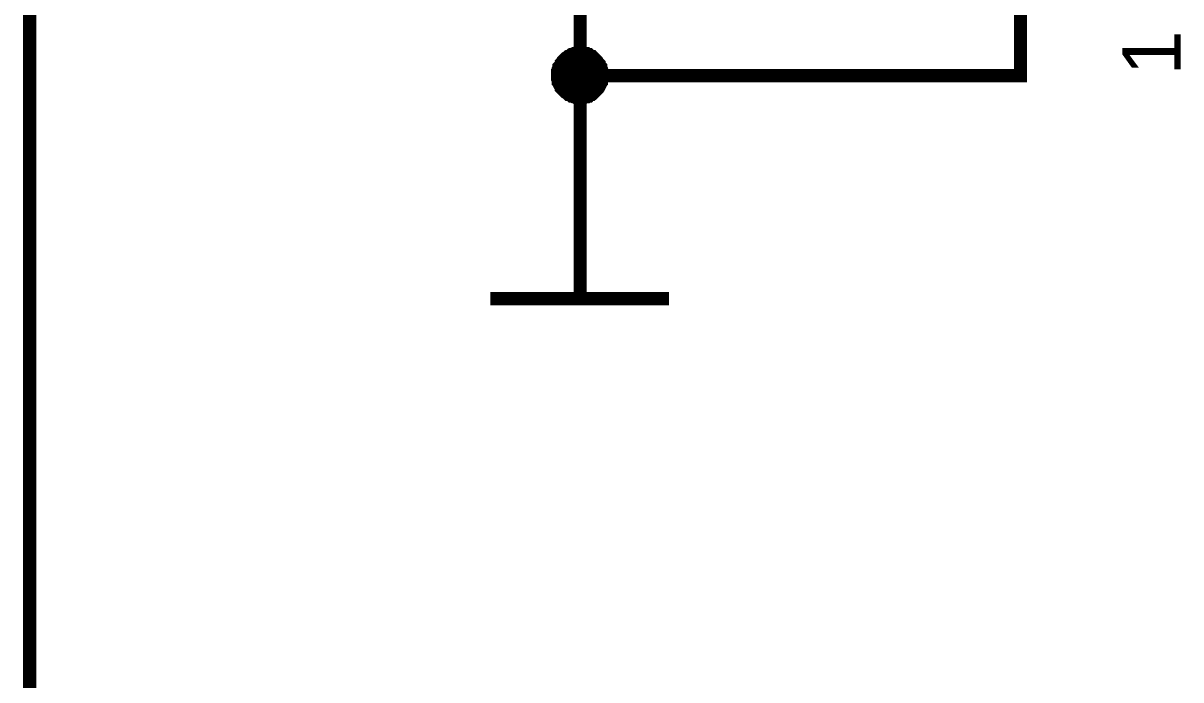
# Model space of a CAD drawing. Header units: millimetres. Extents: x -2024 to 917, y -725 to 13.
# Drawn here: x 297.02 to 323.3, y -615.03 to -600.11 of the extents above; entities that cross this region are included whole.
import ezdxf

# ---------------------------------------------------------------- set-up
doc = ezdxf.new("R2010")
doc.units = ezdxf.units.MM
doc.layers.add('Sheet', color=255, linetype='Continuous')
doc.styles.get("Standard").update_dxf_attribs({"font": 'arial.ttf'})

msp = doc.modelspace()

# ---------------------------------------------------------------- linework, layer by layer
at = {"layer": 'Sheet'}
for points, const_width in [([(319.658, -595.042), (319.658, -601.301), (309.661, -601.301), (309.661, -598.801)], 0.3), ([(297.165, -598.801), (297.165, -641.291)], 0.3), ([(309.148, -601.301), (309.148, -601.268), (309.148, -601.251), (309.148, -601.218), (309.165, -601.202), (309.165, -601.168), (309.165, -601.152), (309.181, -601.119), (309.181, -601.102), (309.198, -601.086), (309.214, -601.053), (309.231, -601.036), (309.231, -601.019), (309.247, -601.003), (309.264, -600.97), (309.281, -600.953), (309.297, -600.937), (309.314, -600.92), (309.33, -600.904), (309.363, -600.887), (309.38, -600.87), (309.396, -600.87), (309.413, -600.854), (309.446, -600.837), (309.463, -600.821), (309.479, -600.821), (309.512, -600.804), (309.529, -600.804), (309.562, -600.804), (309.578, -600.788), (309.612, -600.788), (309.628, -600.788), (309.661, -600.788)], 0.3), ([(309.148, -601.301), (309.148, -601.268), (309.148, -601.251), (309.148, -601.218), (309.165, -601.202), (309.165, -601.168), (309.165, -601.152), (309.181, -601.119), (309.181, -601.102), (309.198, -601.086), (309.214, -601.053), (309.231, -601.036), (309.231, -601.019), (309.247, -601.003), (309.264, -600.97), (309.281, -600.953), (309.297, -600.937), (309.314, -600.92), (309.33, -600.904), (309.363, -600.887), (309.38, -600.87), (309.396, -600.87), (309.413, -600.854), (309.446, -600.837), (309.463, -600.821), (309.479, -600.821), (309.512, -600.804), (309.529, -600.804), (309.562, -600.804), (309.578, -600.788), (309.612, -600.788), (309.628, -600.788), (309.661, -600.788)], 0.3), ([(309.148, -601.301), (309.148, -601.268), (309.148, -601.251), (309.148, -601.218), (309.165, -601.202), (309.165, -601.168), (309.165, -601.152), (309.181, -601.119), (309.181, -601.102), (309.198, -601.086), (309.214, -601.053), (309.231, -601.036), (309.231, -601.019), (309.247, -601.003), (309.264, -600.97), (309.281, -600.953), (309.297, -600.937), (309.314, -600.92), (309.33, -600.904), (309.363, -600.887), (309.38, -600.87), (309.396, -600.87), (309.413, -600.854), (309.446, -600.837), (309.463, -600.821), (309.479, -600.821), (309.512, -600.804), (309.529, -600.804), (309.562, -600.804), (309.578, -600.788), (309.612, -600.788), (309.628, -600.788), (309.661, -600.788)], 0.3), ([(309.148, -601.301), (309.148, -601.268), (309.148, -601.251), (309.148, -601.218), (309.165, -601.202), (309.165, -601.168), (309.165, -601.152), (309.181, -601.119), (309.181, -601.102), (309.198, -601.086), (309.214, -601.053), (309.231, -601.036), (309.231, -601.019), (309.247, -601.003), (309.264, -600.97), (309.281, -600.953), (309.297, -600.937), (309.314, -600.92), (309.33, -600.904), (309.363, -600.887), (309.38, -600.87), (309.396, -600.87), (309.413, -600.854), (309.446, -600.837), (309.463, -600.821), (309.479, -600.821), (309.512, -600.804), (309.529, -600.804), (309.562, -600.804), (309.578, -600.788), (309.612, -600.788), (309.628, -600.788), (309.661, -600.788)], 0.3), ([(309.148, -601.301), (309.148, -601.268), (309.148, -601.251), (309.148, -601.218), (309.165, -601.202), (309.165, -601.168), (309.165, -601.152), (309.181, -601.119), (309.181, -601.102), (309.198, -601.086), (309.214, -601.053), (309.231, -601.036), (309.231, -601.019), (309.247, -601.003), (309.264, -600.97), (309.281, -600.953), (309.297, -600.937), (309.314, -600.92), (309.33, -600.904), (309.363, -600.887), (309.38, -600.87), (309.396, -600.87), (309.413, -600.854), (309.446, -600.837), (309.463, -600.821), (309.479, -600.821), (309.512, -600.804), (309.529, -600.804), (309.562, -600.804), (309.578, -600.788), (309.612, -600.788), (309.628, -600.788), (309.661, -600.788)], 0.0991), ([(309.148, -601.301), (309.148, -601.268), (309.148, -601.251), (309.148, -601.218), (309.165, -601.202), (309.165, -601.168), (309.165, -601.152), (309.181, -601.119), (309.181, -601.102), (309.198, -601.086), (309.214, -601.053), (309.231, -601.036), (309.231, -601.019), (309.247, -601.003), (309.264, -600.97), (309.281, -600.953), (309.297, -600.937), (309.314, -600.92), (309.33, -600.904), (309.363, -600.887), (309.38, -600.87), (309.396, -600.87), (309.413, -600.854), (309.446, -600.837), (309.463, -600.821), (309.479, -600.821), (309.512, -600.804), (309.529, -600.804), (309.562, -600.804), (309.578, -600.788), (309.612, -600.788), (309.628, -600.788), (309.661, -600.788)], 0.0991), ([(309.148, -601.301), (309.148, -601.268), (309.148, -601.251), (309.148, -601.218), (309.165, -601.202), (309.165, -601.168), (309.165, -601.152), (309.181, -601.119), (309.181, -601.102), (309.198, -601.086), (309.214, -601.053), (309.231, -601.036), (309.231, -601.019), (309.247, -601.003), (309.264, -600.97), (309.281, -600.953), (309.297, -600.937), (309.314, -600.92), (309.33, -600.904), (309.363, -600.887), (309.38, -600.87), (309.396, -600.87), (309.413, -600.854), (309.446, -600.837), (309.463, -600.821), (309.479, -600.821), (309.512, -600.804), (309.529, -600.804), (309.562, -600.804), (309.578, -600.788), (309.612, -600.788), (309.628, -600.788), (309.661, -600.788)], 0.0991), ([(309.148, -601.301), (309.148, -601.268), (309.148, -601.251), (309.148, -601.218), (309.165, -601.202), (309.165, -601.168), (309.165, -601.152), (309.181, -601.119), (309.181, -601.102), (309.198, -601.086), (309.214, -601.053), (309.231, -601.036), (309.231, -601.019), (309.247, -601.003), (309.264, -600.97), (309.281, -600.953), (309.297, -600.937), (309.314, -600.92), (309.33, -600.904), (309.363, -600.887), (309.38, -600.87), (309.396, -600.87), (309.413, -600.854), (309.446, -600.837), (309.463, -600.821), (309.479, -600.821), (309.512, -600.804), (309.529, -600.804), (309.562, -600.804), (309.578, -600.788), (309.612, -600.788), (309.628, -600.788), (309.661, -600.788)], 0.0991), ([(309.661, -600.788), (309.661, -600.788)], 0.3), ([(309.661, -600.788), (309.694, -600.788), (309.711, -600.788), (309.744, -600.788), (309.761, -600.804), (309.794, -600.804), (309.81, -600.804), (309.827, -600.821), (309.86, -600.821), (309.876, -600.837), (309.893, -600.854), (309.926, -600.87), (309.943, -600.87), (309.959, -600.887), (309.976, -600.904), (309.992, -600.92), (310.009, -600.937), (310.025, -600.953), (310.042, -600.97), (310.058, -601.003), (310.075, -601.019), (310.092, -601.036), (310.092, -601.053), (310.108, -601.086), (310.125, -601.102), (310.125, -601.119), (310.141, -601.152), (310.141, -601.168), (310.141, -601.202), (310.158, -601.218), (310.158, -601.251), (310.158, -601.268), (310.158, -601.301)], 0.3), ([(309.661, -600.788), (309.661, -600.788)], 0.3), ([(309.661, -600.788), (309.694, -600.788), (309.711, -600.788), (309.744, -600.788), (309.761, -600.804), (309.794, -600.804), (309.81, -600.804), (309.827, -600.821), (309.86, -600.821), (309.876, -600.837), (309.893, -600.854), (309.926, -600.87), (309.943, -600.87), (309.959, -600.887), (309.976, -600.904), (309.992, -600.92), (310.009, -600.937), (310.025, -600.953), (310.042, -600.97), (310.058, -601.003), (310.075, -601.019), (310.092, -601.036), (310.092, -601.053), (310.108, -601.086), (310.125, -601.102), (310.125, -601.119), (310.141, -601.152), (310.141, -601.168), (310.141, -601.202), (310.158, -601.218), (310.158, -601.251), (310.158, -601.268), (310.158, -601.301)], 0.3), ([(309.661, -600.788), (309.661, -600.788)], 0.3), ([(309.661, -600.788), (309.694, -600.788), (309.711, -600.788), (309.744, -600.788), (309.761, -600.804), (309.794, -600.804), (309.81, -600.804), (309.827, -600.821), (309.86, -600.821), (309.876, -600.837), (309.893, -600.854), (309.926, -600.87), (309.943, -600.87), (309.959, -600.887), (309.976, -600.904), (309.992, -600.92), (310.009, -600.937), (310.025, -600.953), (310.042, -600.97), (310.058, -601.003), (310.075, -601.019), (310.092, -601.036), (310.092, -601.053), (310.108, -601.086), (310.125, -601.102), (310.125, -601.119), (310.141, -601.152), (310.141, -601.168), (310.141, -601.202), (310.158, -601.218), (310.158, -601.251), (310.158, -601.268), (310.158, -601.301)], 0.3), ([(309.661, -600.788), (309.661, -600.788)], 0.3), ([(309.661, -600.788), (309.694, -600.788), (309.711, -600.788), (309.744, -600.788), (309.761, -600.804), (309.794, -600.804), (309.81, -600.804), (309.827, -600.821), (309.86, -600.821), (309.876, -600.837), (309.893, -600.854), (309.926, -600.87), (309.943, -600.87), (309.959, -600.887), (309.976, -600.904), (309.992, -600.92), (310.009, -600.937), (310.025, -600.953), (310.042, -600.97), (310.058, -601.003), (310.075, -601.019), (310.092, -601.036), (310.092, -601.053), (310.108, -601.086), (310.125, -601.102), (310.125, -601.119), (310.141, -601.152), (310.141, -601.168), (310.141, -601.202), (310.158, -601.218), (310.158, -601.251), (310.158, -601.268), (310.158, -601.301)], 0.3), ([(309.661, -600.788), (309.661, -600.788)], 0.0991), ([(309.661, -600.788), (309.694, -600.788), (309.711, -600.788), (309.744, -600.788), (309.761, -600.804), (309.794, -600.804), (309.81, -600.804), (309.827, -600.821), (309.86, -600.821), (309.876, -600.837), (309.893, -600.854), (309.926, -600.87), (309.943, -600.87), (309.959, -600.887), (309.976, -600.904), (309.992, -600.92), (310.009, -600.937), (310.025, -600.953), (310.042, -600.97), (310.058, -601.003), (310.075, -601.019), (310.092, -601.036), (310.092, -601.053), (310.108, -601.086), (310.125, -601.102), (310.125, -601.119), (310.141, -601.152), (310.141, -601.168), (310.141, -601.202), (310.158, -601.218), (310.158, -601.251), (310.158, -601.268), (310.158, -601.301)], 0.0991), ([(309.661, -600.788), (309.661, -600.788)], 0.0991), ([(309.661, -600.788), (309.694, -600.788), (309.711, -600.788), (309.744, -600.788), (309.761, -600.804), (309.794, -600.804), (309.81, -600.804), (309.827, -600.821), (309.86, -600.821), (309.876, -600.837), (309.893, -600.854), (309.926, -600.87), (309.943, -600.87), (309.959, -600.887), (309.976, -600.904), (309.992, -600.92), (310.009, -600.937), (310.025, -600.953), (310.042, -600.97), (310.058, -601.003), (310.075, -601.019), (310.092, -601.036), (310.092, -601.053), (310.108, -601.086), (310.125, -601.102), (310.125, -601.119), (310.141, -601.152), (310.141, -601.168), (310.141, -601.202), (310.158, -601.218), (310.158, -601.251), (310.158, -601.268), (310.158, -601.301)], 0.0991), ([(309.661, -600.788), (309.661, -600.788)], 0.0991), ([(309.661, -600.788), (309.694, -600.788), (309.711, -600.788), (309.744, -600.788), (309.761, -600.804), (309.794, -600.804), (309.81, -600.804), (309.827, -600.821), (309.86, -600.821), (309.876, -600.837), (309.893, -600.854), (309.926, -600.87), (309.943, -600.87), (309.959, -600.887), (309.976, -600.904), (309.992, -600.92), (310.009, -600.937), (310.025, -600.953), (310.042, -600.97), (310.058, -601.003), (310.075, -601.019), (310.092, -601.036), (310.092, -601.053), (310.108, -601.086), (310.125, -601.102), (310.125, -601.119), (310.141, -601.152), (310.141, -601.168), (310.141, -601.202), (310.158, -601.218), (310.158, -601.251), (310.158, -601.268), (310.158, -601.301)], 0.0991), ([(309.661, -600.788), (309.661, -600.788)], 0.0991), ([(309.661, -600.788), (309.694, -600.788), (309.711, -600.788), (309.744, -600.788), (309.761, -600.804), (309.794, -600.804), (309.81, -600.804), (309.827, -600.821), (309.86, -600.821), (309.876, -600.837), (309.893, -600.854), (309.926, -600.87), (309.943, -600.87), (309.959, -600.887), (309.976, -600.904), (309.992, -600.92), (310.009, -600.937), (310.025, -600.953), (310.042, -600.97), (310.058, -601.003), (310.075, -601.019), (310.092, -601.036), (310.092, -601.053), (310.108, -601.086), (310.125, -601.102), (310.125, -601.119), (310.141, -601.152), (310.141, -601.168), (310.141, -601.202), (310.158, -601.218), (310.158, -601.251), (310.158, -601.268), (310.158, -601.301)], 0.0991), ([(309.661, -601.798), (309.628, -601.798), (309.612, -601.798), (309.578, -601.798), (309.562, -601.781), (309.529, -601.781), (309.512, -601.781), (309.479, -601.765), (309.463, -601.765), (309.446, -601.748), (309.413, -601.731), (309.396, -601.731), (309.38, -601.715), (309.363, -601.698), (309.33, -601.682), (309.314, -601.665), (309.297, -601.649), (309.281, -601.632), (309.264, -601.616), (309.247, -601.599), (309.231, -601.582), (309.231, -601.549), (309.214, -601.533), (309.198, -601.516), (309.181, -601.483), (309.181, -601.467), (309.165, -601.45), (309.165, -601.417), (309.165, -601.4), (309.148, -601.367), (309.148, -601.351), (309.148, -601.317), (309.148, -601.301)], 0.3), ([(309.148, -601.301), (309.148, -601.301)], 0.3), ([(309.661, -601.798), (309.628, -601.798), (309.612, -601.798), (309.578, -601.798), (309.562, -601.781), (309.529, -601.781), (309.512, -601.781), (309.479, -601.765), (309.463, -601.765), (309.446, -601.748), (309.413, -601.731), (309.396, -601.731), (309.38, -601.715), (309.363, -601.698), (309.33, -601.682), (309.314, -601.665), (309.297, -601.649), (309.281, -601.632), (309.264, -601.616), (309.247, -601.599), (309.231, -601.582), (309.231, -601.549), (309.214, -601.533), (309.198, -601.516), (309.181, -601.483), (309.181, -601.467), (309.165, -601.45), (309.165, -601.417), (309.165, -601.4), (309.148, -601.367), (309.148, -601.351), (309.148, -601.317), (309.148, -601.301)], 0.3), ([(309.148, -601.301), (309.148, -601.301)], 0.3), ([(309.661, -601.798), (309.628, -601.798), (309.612, -601.798), (309.578, -601.798), (309.562, -601.781), (309.529, -601.781), (309.512, -601.781), (309.479, -601.765), (309.463, -601.765), (309.446, -601.748), (309.413, -601.731), (309.396, -601.731), (309.38, -601.715), (309.363, -601.698), (309.33, -601.682), (309.314, -601.665), (309.297, -601.649), (309.281, -601.632), (309.264, -601.616), (309.247, -601.599), (309.231, -601.582), (309.231, -601.549), (309.214, -601.533), (309.198, -601.516), (309.181, -601.483), (309.181, -601.467), (309.165, -601.45), (309.165, -601.417), (309.165, -601.4), (309.148, -601.367), (309.148, -601.351), (309.148, -601.317), (309.148, -601.301)], 0.3), ([(309.148, -601.301), (309.148, -601.301)], 0.3), ([(309.661, -601.798), (309.628, -601.798), (309.612, -601.798), (309.578, -601.798), (309.562, -601.781), (309.529, -601.781), (309.512, -601.781), (309.479, -601.765), (309.463, -601.765), (309.446, -601.748), (309.413, -601.731), (309.396, -601.731), (309.38, -601.715), (309.363, -601.698), (309.33, -601.682), (309.314, -601.665), (309.297, -601.649), (309.281, -601.632), (309.264, -601.616), (309.247, -601.599), (309.231, -601.582), (309.231, -601.549), (309.214, -601.533), (309.198, -601.516), (309.181, -601.483), (309.181, -601.467), (309.165, -601.45), (309.165, -601.417), (309.165, -601.4), (309.148, -601.367), (309.148, -601.351), (309.148, -601.317), (309.148, -601.301)], 0.3), ([(309.148, -601.301), (309.148, -601.301)], 0.3), ([(309.661, -601.798), (309.628, -601.798), (309.612, -601.798), (309.578, -601.798), (309.562, -601.781), (309.529, -601.781), (309.512, -601.781), (309.479, -601.765), (309.463, -601.765), (309.446, -601.748), (309.413, -601.731), (309.396, -601.731), (309.38, -601.715), (309.363, -601.698), (309.33, -601.682), (309.314, -601.665), (309.297, -601.649), (309.281, -601.632), (309.264, -601.616), (309.247, -601.599), (309.231, -601.582), (309.231, -601.549), (309.214, -601.533), (309.198, -601.516), (309.181, -601.483), (309.181, -601.467), (309.165, -601.45), (309.165, -601.417), (309.165, -601.4), (309.148, -601.367), (309.148, -601.351), (309.148, -601.317), (309.148, -601.301)], 0.0991), ([(309.148, -601.301), (309.148, -601.301)], 0.0991), ([(309.661, -601.798), (309.628, -601.798), (309.612, -601.798), (309.578, -601.798), (309.562, -601.781), (309.529, -601.781), (309.512, -601.781), (309.479, -601.765), (309.463, -601.765), (309.446, -601.748), (309.413, -601.731), (309.396, -601.731), (309.38, -601.715), (309.363, -601.698), (309.33, -601.682), (309.314, -601.665), (309.297, -601.649), (309.281, -601.632), (309.264, -601.616), (309.247, -601.599), (309.231, -601.582), (309.231, -601.549), (309.214, -601.533), (309.198, -601.516), (309.181, -601.483), (309.181, -601.467), (309.165, -601.45), (309.165, -601.417), (309.165, -601.4), (309.148, -601.367), (309.148, -601.351), (309.148, -601.317), (309.148, -601.301)], 0.0991), ([(309.148, -601.301), (309.148, -601.301)], 0.0991), ([(309.661, -601.798), (309.628, -601.798), (309.612, -601.798), (309.578, -601.798), (309.562, -601.781), (309.529, -601.781), (309.512, -601.781), (309.479, -601.765), (309.463, -601.765), (309.446, -601.748), (309.413, -601.731), (309.396, -601.731), (309.38, -601.715), (309.363, -601.698), (309.33, -601.682), (309.314, -601.665), (309.297, -601.649), (309.281, -601.632), (309.264, -601.616), (309.247, -601.599), (309.231, -601.582), (309.231, -601.549), (309.214, -601.533), (309.198, -601.516), (309.181, -601.483), (309.181, -601.467), (309.165, -601.45), (309.165, -601.417), (309.165, -601.4), (309.148, -601.367), (309.148, -601.351), (309.148, -601.317), (309.148, -601.301)], 0.0991), ([(309.148, -601.301), (309.148, -601.301)], 0.0991), ([(309.661, -601.798), (309.628, -601.798), (309.612, -601.798), (309.578, -601.798), (309.562, -601.781), (309.529, -601.781), (309.512, -601.781), (309.479, -601.765), (309.463, -601.765), (309.446, -601.748), (309.413, -601.731), (309.396, -601.731), (309.38, -601.715), (309.363, -601.698), (309.33, -601.682), (309.314, -601.665), (309.297, -601.649), (309.281, -601.632), (309.264, -601.616), (309.247, -601.599), (309.231, -601.582), (309.231, -601.549), (309.214, -601.533), (309.198, -601.516), (309.181, -601.483), (309.181, -601.467), (309.165, -601.45), (309.165, -601.417), (309.165, -601.4), (309.148, -601.367), (309.148, -601.351), (309.148, -601.317), (309.148, -601.301)], 0.0991), ([(309.148, -601.301), (309.148, -601.301)], 0.0991), ([(309.661, -601.301), (309.661, -606.368)], 0.3), ([(310.158, -601.301), (310.158, -601.317), (310.158, -601.351), (310.158, -601.367), (310.141, -601.4), (310.141, -601.417), (310.141, -601.45), (310.125, -601.467), (310.125, -601.483), (310.108, -601.516), (310.092, -601.533), (310.092, -601.549), (310.075, -601.582), (310.058, -601.599), (310.042, -601.616), (310.025, -601.632), (310.009, -601.649), (309.992, -601.665), (309.976, -601.682), (309.959, -601.698), (309.943, -601.715), (309.926, -601.731), (309.893, -601.731), (309.876, -601.748), (309.86, -601.765), (309.827, -601.765), (309.81, -601.781), (309.794, -601.781), (309.761, -601.781), (309.744, -601.798), (309.711, -601.798), (309.694, -601.798), (309.661, -601.798)], 0.3), ([(310.158, -601.301), (310.158, -601.317), (310.158, -601.351), (310.158, -601.367), (310.141, -601.4), (310.141, -601.417), (310.141, -601.45), (310.125, -601.467), (310.125, -601.483), (310.108, -601.516), (310.092, -601.533), (310.092, -601.549), (310.075, -601.582), (310.058, -601.599), (310.042, -601.616), (310.025, -601.632), (310.009, -601.649), (309.992, -601.665), (309.976, -601.682), (309.959, -601.698), (309.943, -601.715), (309.926, -601.731), (309.893, -601.731), (309.876, -601.748), (309.86, -601.765), (309.827, -601.765), (309.81, -601.781), (309.794, -601.781), (309.761, -601.781), (309.744, -601.798), (309.711, -601.798), (309.694, -601.798), (309.661, -601.798)], 0.3), ([(310.158, -601.301), (310.158, -601.317), (310.158, -601.351), (310.158, -601.367), (310.141, -601.4), (310.141, -601.417), (310.141, -601.45), (310.125, -601.467), (310.125, -601.483), (310.108, -601.516), (310.092, -601.533), (310.092, -601.549), (310.075, -601.582), (310.058, -601.599), (310.042, -601.616), (310.025, -601.632), (310.009, -601.649), (309.992, -601.665), (309.976, -601.682), (309.959, -601.698), (309.943, -601.715), (309.926, -601.731), (309.893, -601.731), (309.876, -601.748), (309.86, -601.765), (309.827, -601.765), (309.81, -601.781), (309.794, -601.781), (309.761, -601.781), (309.744, -601.798), (309.711, -601.798), (309.694, -601.798), (309.661, -601.798)], 0.3), ([(310.158, -601.301), (310.158, -601.317), (310.158, -601.351), (310.158, -601.367), (310.141, -601.4), (310.141, -601.417), (310.141, -601.45), (310.125, -601.467), (310.125, -601.483), (310.108, -601.516), (310.092, -601.533), (310.092, -601.549), (310.075, -601.582), (310.058, -601.599), (310.042, -601.616), (310.025, -601.632), (310.009, -601.649), (309.992, -601.665), (309.976, -601.682), (309.959, -601.698), (309.943, -601.715), (309.926, -601.731), (309.893, -601.731), (309.876, -601.748), (309.86, -601.765), (309.827, -601.765), (309.81, -601.781), (309.794, -601.781), (309.761, -601.781), (309.744, -601.798), (309.711, -601.798), (309.694, -601.798), (309.661, -601.798)], 0.3), ([(310.158, -601.301), (310.158, -601.317), (310.158, -601.351), (310.158, -601.367), (310.141, -601.4), (310.141, -601.417), (310.141, -601.45), (310.125, -601.467), (310.125, -601.483), (310.108, -601.516), (310.092, -601.533), (310.092, -601.549), (310.075, -601.582), (310.058, -601.599), (310.042, -601.616), (310.025, -601.632), (310.009, -601.649), (309.992, -601.665), (309.976, -601.682), (309.959, -601.698), (309.943, -601.715), (309.926, -601.731), (309.893, -601.731), (309.876, -601.748), (309.86, -601.765), (309.827, -601.765), (309.81, -601.781), (309.794, -601.781), (309.761, -601.781), (309.744, -601.798), (309.711, -601.798), (309.694, -601.798), (309.661, -601.798)], 0.0991), ([(310.158, -601.301), (310.158, -601.317), (310.158, -601.351), (310.158, -601.367), (310.141, -601.4), (310.141, -601.417), (310.141, -601.45), (310.125, -601.467), (310.125, -601.483), (310.108, -601.516), (310.092, -601.533), (310.092, -601.549), (310.075, -601.582), (310.058, -601.599), (310.042, -601.616), (310.025, -601.632), (310.009, -601.649), (309.992, -601.665), (309.976, -601.682), (309.959, -601.698), (309.943, -601.715), (309.926, -601.731), (309.893, -601.731), (309.876, -601.748), (309.86, -601.765), (309.827, -601.765), (309.81, -601.781), (309.794, -601.781), (309.761, -601.781), (309.744, -601.798), (309.711, -601.798), (309.694, -601.798), (309.661, -601.798)], 0.0991), ([(310.158, -601.301), (310.158, -601.317), (310.158, -601.351), (310.158, -601.367), (310.141, -601.4), (310.141, -601.417), (310.141, -601.45), (310.125, -601.467), (310.125, -601.483), (310.108, -601.516), (310.092, -601.533), (310.092, -601.549), (310.075, -601.582), (310.058, -601.599), (310.042, -601.616), (310.025, -601.632), (310.009, -601.649), (309.992, -601.665), (309.976, -601.682), (309.959, -601.698), (309.943, -601.715), (309.926, -601.731), (309.893, -601.731), (309.876, -601.748), (309.86, -601.765), (309.827, -601.765), (309.81, -601.781), (309.794, -601.781), (309.761, -601.781), (309.744, -601.798), (309.711, -601.798), (309.694, -601.798), (309.661, -601.798)], 0.0991), ([(310.158, -601.301), (310.158, -601.317), (310.158, -601.351), (310.158, -601.367), (310.141, -601.4), (310.141, -601.417), (310.141, -601.45), (310.125, -601.467), (310.125, -601.483), (310.108, -601.516), (310.092, -601.533), (310.092, -601.549), (310.075, -601.582), (310.058, -601.599), (310.042, -601.616), (310.025, -601.632), (310.009, -601.649), (309.992, -601.665), (309.976, -601.682), (309.959, -601.698), (309.943, -601.715), (309.926, -601.731), (309.893, -601.731), (309.876, -601.748), (309.86, -601.765), (309.827, -601.765), (309.81, -601.781), (309.794, -601.781), (309.761, -601.781), (309.744, -601.798), (309.711, -601.798), (309.694, -601.798), (309.661, -601.798)], 0.0991), ([(310.158, -601.301), (310.158, -601.301), (310.158, -601.301), (310.158, -601.301), (310.158, -601.301), (310.158, -601.301), (310.158, -601.301), (310.158, -601.301), (310.158, -601.301), (310.158, -601.301), (310.158, -601.301), (310.158, -601.301), (310.158, -601.301), (310.158, -601.301), (310.158, -601.301), (310.158, -601.301), (310.158, -601.301), (310.158, -601.301), (310.158, -601.301), (310.158, -601.301), (310.158, -601.301), (310.158, -601.301), (310.158, -601.301), (310.158, -601.301), (310.158, -601.301), (310.158, -601.301), (310.158, -601.301), (310.158, -601.301), (310.158, -601.301), (310.158, -601.301), (310.158, -601.301), (310.158, -601.301), (310.158, -601.301)], 0.3), ([(310.158, -601.301), (310.158, -601.301)], 0.3), ([(310.158, -601.301), (310.158, -601.301), (310.158, -601.301), (310.158, -601.301), (310.158, -601.301), (310.158, -601.301), (310.158, -601.301), (310.158, -601.301), (310.158, -601.301), (310.158, -601.301), (310.158, -601.301), (310.158, -601.301), (310.158, -601.301), (310.158, -601.301), (310.158, -601.301), (310.158, -601.301), (310.158, -601.301), (310.158, -601.301), (310.158, -601.301), (310.158, -601.301), (310.158, -601.301), (310.158, -601.301), (310.158, -601.301), (310.158, -601.301), (310.158, -601.301), (310.158, -601.301), (310.158, -601.301), (310.158, -601.301), (310.158, -601.301), (310.158, -601.301), (310.158, -601.301), (310.158, -601.301), (310.158, -601.301)], 0.3), ([(310.158, -601.301), (310.158, -601.301)], 0.3), ([(310.158, -601.301), (310.158, -601.301), (310.158, -601.301), (310.158, -601.301), (310.158, -601.301), (310.158, -601.301), (310.158, -601.301), (310.158, -601.301), (310.158, -601.301), (310.158, -601.301), (310.158, -601.301), (310.158, -601.301), (310.158, -601.301), (310.158, -601.301), (310.158, -601.301), (310.158, -601.301), (310.158, -601.301), (310.158, -601.301), (310.158, -601.301), (310.158, -601.301), (310.158, -601.301), (310.158, -601.301), (310.158, -601.301), (310.158, -601.301), (310.158, -601.301), (310.158, -601.301), (310.158, -601.301), (310.158, -601.301), (310.158, -601.301), (310.158, -601.301), (310.158, -601.301), (310.158, -601.301), (310.158, -601.301)], 0.3), ([(310.158, -601.301), (310.158, -601.301)], 0.3), ([(310.158, -601.301), (310.158, -601.301), (310.158, -601.301), (310.158, -601.301), (310.158, -601.301), (310.158, -601.301), (310.158, -601.301), (310.158, -601.301), (310.158, -601.301), (310.158, -601.301), (310.158, -601.301), (310.158, -601.301), (310.158, -601.301), (310.158, -601.301), (310.158, -601.301), (310.158, -601.301), (310.158, -601.301), (310.158, -601.301), (310.158, -601.301), (310.158, -601.301), (310.158, -601.301), (310.158, -601.301), (310.158, -601.301), (310.158, -601.301), (310.158, -601.301), (310.158, -601.301), (310.158, -601.301), (310.158, -601.301), (310.158, -601.301), (310.158, -601.301), (310.158, -601.301), (310.158, -601.301), (310.158, -601.301)], 0.3), ([(310.158, -601.301), (310.158, -601.301)], 0.3), ([(310.158, -601.301), (310.158, -601.301), (310.158, -601.301), (310.158, -601.301), (310.158, -601.301), (310.158, -601.301), (310.158, -601.301), (310.158, -601.301), (310.158, -601.301), (310.158, -601.301), (310.158, -601.301), (310.158, -601.301), (310.158, -601.301), (310.158, -601.301), (310.158, -601.301), (310.158, -601.301), (310.158, -601.301), (310.158, -601.301), (310.158, -601.301), (310.158, -601.301), (310.158, -601.301), (310.158, -601.301), (310.158, -601.301), (310.158, -601.301), (310.158, -601.301), (310.158, -601.301), (310.158, -601.301), (310.158, -601.301), (310.158, -601.301), (310.158, -601.301), (310.158, -601.301), (310.158, -601.301), (310.158, -601.301)], 0.0991), ([(310.158, -601.301), (310.158, -601.301)], 0.0991), ([(310.158, -601.301), (310.158, -601.301), (310.158, -601.301), (310.158, -601.301), (310.158, -601.301), (310.158, -601.301), (310.158, -601.301), (310.158, -601.301), (310.158, -601.301), (310.158, -601.301), (310.158, -601.301), (310.158, -601.301), (310.158, -601.301), (310.158, -601.301), (310.158, -601.301), (310.158, -601.301), (310.158, -601.301), (310.158, -601.301), (310.158, -601.301), (310.158, -601.301), (310.158, -601.301), (310.158, -601.301), (310.158, -601.301), (310.158, -601.301), (310.158, -601.301), (310.158, -601.301), (310.158, -601.301), (310.158, -601.301), (310.158, -601.301), (310.158, -601.301), (310.158, -601.301), (310.158, -601.301), (310.158, -601.301)], 0.0991), ([(310.158, -601.301), (310.158, -601.301)], 0.0991), ([(310.158, -601.301), (310.158, -601.301), (310.158, -601.301), (310.158, -601.301), (310.158, -601.301), (310.158, -601.301), (310.158, -601.301), (310.158, -601.301), (310.158, -601.301), (310.158, -601.301), (310.158, -601.301), (310.158, -601.301), (310.158, -601.301), (310.158, -601.301), (310.158, -601.301), (310.158, -601.301), (310.158, -601.301), (310.158, -601.301), (310.158, -601.301), (310.158, -601.301), (310.158, -601.301), (310.158, -601.301), (310.158, -601.301), (310.158, -601.301), (310.158, -601.301), (310.158, -601.301), (310.158, -601.301), (310.158, -601.301), (310.158, -601.301), (310.158, -601.301), (310.158, -601.301), (310.158, -601.301), (310.158, -601.301)], 0.0991), ([(310.158, -601.301), (310.158, -601.301)], 0.0991), ([(310.158, -601.301), (310.158, -601.301), (310.158, -601.301), (310.158, -601.301), (310.158, -601.301), (310.158, -601.301), (310.158, -601.301), (310.158, -601.301), (310.158, -601.301), (310.158, -601.301), (310.158, -601.301), (310.158, -601.301), (310.158, -601.301), (310.158, -601.301), (310.158, -601.301), (310.158, -601.301), (310.158, -601.301), (310.158, -601.301), (310.158, -601.301), (310.158, -601.301), (310.158, -601.301), (310.158, -601.301), (310.158, -601.301), (310.158, -601.301), (310.158, -601.301), (310.158, -601.301), (310.158, -601.301), (310.158, -601.301), (310.158, -601.301), (310.158, -601.301), (310.158, -601.301), (310.158, -601.301), (310.158, -601.301)], 0.0991), ([(310.158, -601.301), (310.158, -601.301)], 0.0991), ([(307.625, -606.368), (311.68, -606.368)], 0.3)]:
    msp.add_lwpolyline(points, dxfattribs=dict(at, const_width=const_width))
at = {"layer": 'Sheet', "const_width": 0.508}
msp.add_lwpolyline([(309.332, -601.286, 1), (309.84, -601.286, 1)], format="xyb", close=True, dxfattribs=at)

# ---------------------------------------------------------------- texts
at = {"layer": 'Sheet'}
msp.add_text('1', height=1.325, rotation=90, dxfattribs=at).set_placement((323.299, -601.301))

doc.saveas('drawing.dxf')
